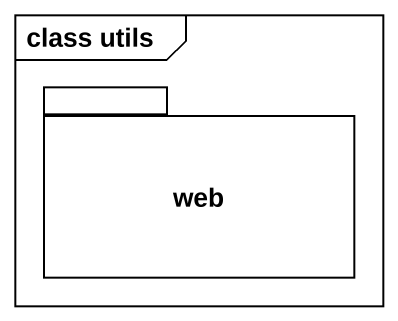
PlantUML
@startuml
mainframe class utils
package web {
}
@enduml
